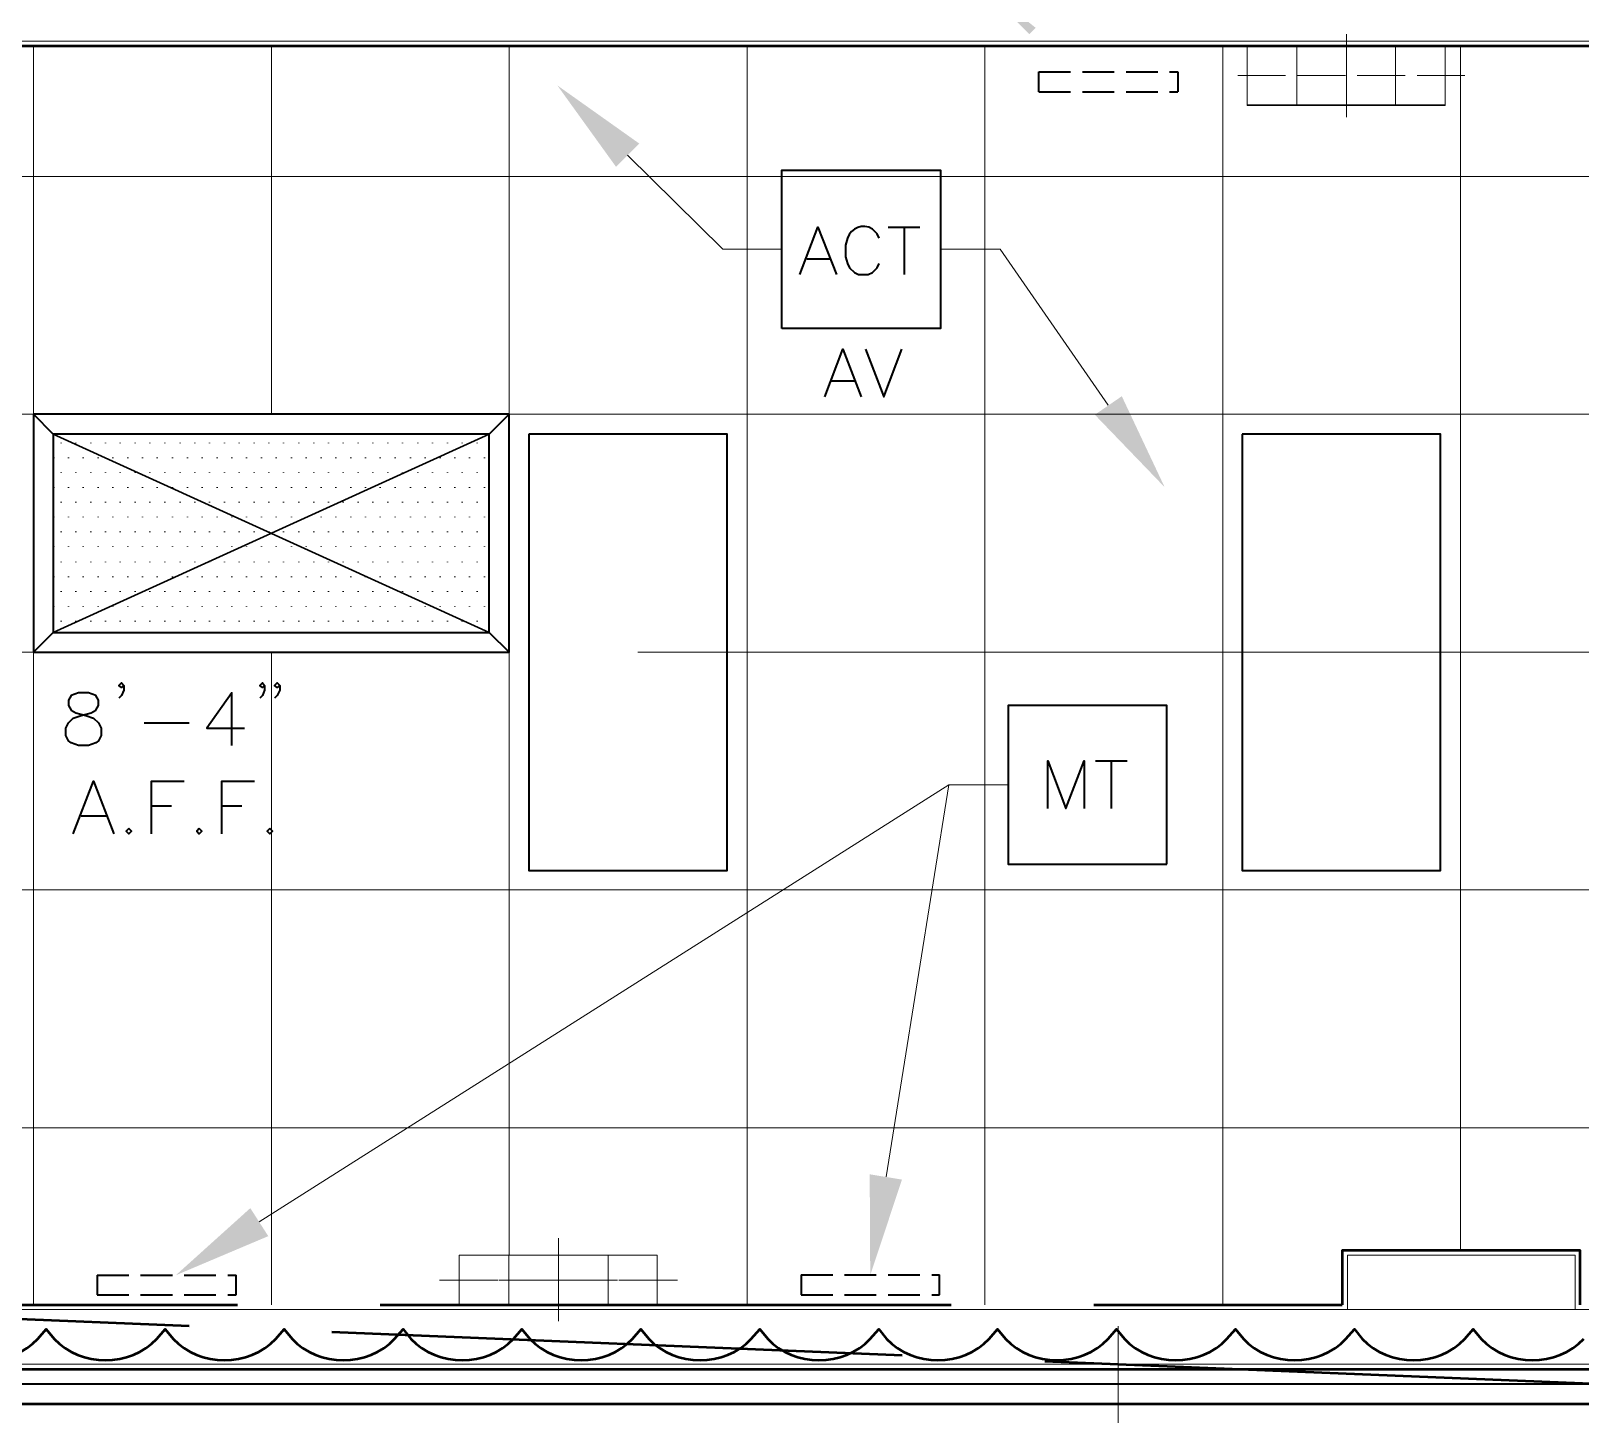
# Model space of a CAD drawing. Header units: inches. Extents: x 5 to 516, y -193 to 129.
# Drawn here: x 395.09 to 408.11, y 36.79 to 48.42 of the extents above; entities that cross this region are included whole.
import ezdxf

# ---------------------------------------------------------------- set-up
doc = ezdxf.new("R2010")
doc.units = ezdxf.units.IN
doc.header["$MEASUREMENT"] = 0
doc.linetypes.add('PDF_IMPORT', pattern=[1, 0.8, -0.2])
doc.layers.add('PDF9_Geometry', color=7, linetype='Continuous')
doc.layers.add('PDF9_Solid Fills', color=7, linetype='Continuous')

msp = doc.modelspace()

# ---------------------------------------------------------------- linework, layer by layer
at = {"layer": 'PDF9_Geometry', "lineweight": 9}
for points in [[(417.5606248, 48.6272247), (417.5606248, 46.2094471), (417.271736, 46.2094471), (417.271736, 48.3338914), (390.5206257, 48.3338914), (390.5206257, 48.6272247)], [(392.0628506, 37.6672242), (392.0628506, 37.2094465), (416.3961826, 37.2094465), (416.3961826, 37.6672242)]]:
    msp.add_lwpolyline(points, close=True, dxfattribs=at)
at = {"layer": 'PDF9_Geometry', "lineweight": 15}
for points in [[(406.1472864, 48.3916742), (406.1472864, 47.6938965)], [(395.1072931, 48.2938914), (395.1072931, 37.7072255)], [(397.107293, 48.2938914), (397.107293, 45.1961138)], [(399.1072929, 48.2938914), (399.1072929, 38.1250031)], [(401.1072928, 48.2938914), (401.1072928, 37.7072255)], [(403.1072927, 48.2938914), (403.1072927, 37.7072255)], [(405.1072926, 48.2938914), (405.1072926, 37.7072255)], [(405.3117377, 48.2938914), (405.3117377, 47.7916692)], [(405.7295166, 47.7961158), (405.7295166, 48.2938936)], [(406.5606254, 47.7961158), (406.5606254, 48.2938936)], [(407.1072924, 48.2938914), (407.1072924, 38.1650027)], [(400.102844, 47.3738972), (400.902844, 46.5827862), (401.4006218, 46.5827862)], [(347.3117409, 47.1961177), (417.2095145, 47.1961177)], [(404.1428467, 45.2716657), (403.2361801, 46.5827768), (402.7339579, 46.5827768)], [(331.2272963, 45.1961178), (422.6050672, 45.1961178)], [(395.1072931, 43.1961179), (399.1072929, 43.1961179)], [(397.107293, 43.1961179), (397.107293, 37.7072294)], [(397.0050704, 38.4050031), (402.8050703, 42.0805583), (403.3028476, 42.0805583)], [(402.2761838, 38.782779), (402.8050726, 42.0805566), (403.3028504, 42.0805566)], [(350.0584042, 41.196118), (424.1872882, 41.196118)], [(380.067291, 39.1961136), (424.1872882, 39.1961136)], [(404.2272922, 37.529447), (404.2272922, 31.053892)]]:
    msp.add_lwpolyline(points, dxfattribs=at)
at = {"layer": 'PDF9_Geometry', "lineweight": 50}
for points in [[(390.4806205, 48.2938914), (417.2272848, 48.2938914), (417.2272848, 46.1694471), (417.605063, 46.1694471)], [(408.1117321, 37.7072266), (408.1117321, 38.1650043), (406.1117322, 38.1650043), (406.1117322, 37.7072266)], [(395.1428472, 37.4227802), (395.2139582, 37.5027802), (395.2806251, 37.4227802)], [(396.1428472, 37.4227802), (396.2139582, 37.5027802), (396.280625, 37.4227802)], [(397.1428471, 37.4227802), (397.2139581, 37.5027802), (397.2806249, 37.4227802)], [(398.142847, 37.4227802), (398.2139587, 37.5027802), (398.2806249, 37.4227802)], [(399.142847, 37.4227802), (399.2139586, 37.5027802), (399.2806248, 37.4227802)], [(400.1428469, 37.4227802), (400.2139586, 37.5027802), (400.2806248, 37.4227802)], [(401.1428469, 37.4227802), (401.2139585, 37.5027802), (401.2806247, 37.4227802)], [(402.1428468, 37.4227802), (402.2139585, 37.5027802), (402.2806247, 37.4227802)], [(403.1428468, 37.4227802), (403.2139584, 37.5027802), (403.2806246, 37.4227802)], [(404.1428467, 37.4227802), (404.2139583, 37.5027802), (404.2806246, 37.4227802)], [(405.1428467, 37.4227802), (405.2139583, 37.5027802), (405.2806245, 37.4227802)], [(406.1428466, 37.4227802), (406.2139582, 37.5027802), (406.2806245, 37.4227802)], [(407.1428466, 37.4227802), (407.213957, 37.5027802), (407.2806232, 37.4227802)], [(416.3961826, 37.1650038), (392.0628506, 37.1650038)], [(392.0628506, 36.8761132), (416.3961826, 36.8761132)]]:
    msp.add_lwpolyline(points, dxfattribs=at)
at = {"layer": 'PDF9_Geometry', "lineweight": 15}
for points in [[(406.9784043, 47.7961158), (406.9784043, 48.2938936), (405.3117377, 48.2938936), (405.3117377, 47.7961158)], [(406.9784043, 48.2938892), (406.9784043, 47.791667), (405.3117377, 47.791667), (405.3117377, 48.2938892)], [(399.5206229, 37.5694486), (399.5206229, 38.2672264)], [(398.6850653, 37.7072277), (398.6850653, 38.1250054), (400.3517318, 38.1250054), (400.3517318, 37.7072277)], [(398.6850653, 37.7072277), (398.6850653, 38.1250054)], [(398.6850653, 38.1250043), (398.6850653, 37.7072266), (400.3517318, 37.7072266), (400.3517318, 38.1250043)], [(398.6850653, 38.1250043), (398.6850653, 37.7072266), (400.3517318, 37.7072266), (400.3517318, 38.1250043)], [(399.1028441, 38.1250043), (399.1028441, 37.7072266)], [(399.9384018, 38.1250043), (399.9384018, 37.7072266)]]:
    msp.add_lwpolyline(points, close=True, dxfattribs=at)
at = {"layer": 'PDF9_Geometry', "linetype": 'PDF_IMPORT', "lineweight": 35, "ltscale": 0.333333}
for points in [[(403.5606256, 48.076118), (404.7295087, 48.076118)], [(403.5606256, 47.9072269), (404.7295087, 47.9072269)], [(395.6406228, 37.9561144), (396.8095149, 37.9561144)], [(401.5606257, 37.9605586), (402.725069, 37.9605586)], [(395.6406228, 37.7916721), (396.8095149, 37.7916721)], [(401.5606257, 37.7916721), (402.725069, 37.7916721)]]:
    msp.add_lwpolyline(points, dxfattribs=at)
at = {"layer": 'PDF9_Geometry', "lineweight": 35}
for points in [[(403.5606256, 47.9072269), (403.5606256, 48.0761158)], [(404.7295166, 48.076118), (404.7295166, 47.9072291)], [(401.5517372, 46.3694485), (401.7028483, 46.7694485), (401.8584038, 46.3694485)], [(402.2939608, 46.7694503), (402.5606275, 46.7694503)], [(402.4272887, 46.7694503), (402.4272887, 46.3694503)], [(401.9517372, 46.6761162), (401.9339594, 46.6183385), (401.9339594, 46.5205607), (401.9517372, 46.4627829), (401.969515, 46.4272274), (402.0095149, 46.3872274), (402.0450705, 46.3694496), (402.1250705, 46.3694496), (402.1606261, 46.3872274), (402.200626, 46.4272274), (402.2184038, 46.4627829)], [(402.2184038, 46.6761162), (402.200626, 46.7116718), (402.1606261, 46.7516718)], [(401.6095171, 46.5027854), (401.8006282, 46.5027854)], [(401.7606221, 45.342783), (401.9117332, 45.742783), (402.0672887, 45.342783)], [(402.1028439, 45.7427848), (402.2583995, 45.3427848), (402.4095106, 45.7427848)], [(401.818402, 45.4761109), (402.0095131, 45.4761109)], [(395.2717354, 45.0272267), (395.1072909, 45.1961156)], [(398.9384018, 45.0272267), (399.1072907, 45.1961156)], [(395.2717354, 43.3605601), (395.1072909, 43.1961157)], [(398.9384018, 43.3605601), (399.1072907, 43.1961157)], [(395.8672938, 42.9161157), (395.8450716, 42.8983379), (395.8228493, 42.9161157), (395.8450716, 42.9383379), (395.8672938, 42.9161157), (395.8672938, 42.8761157), (395.8450716, 42.8316713), (395.8228493, 42.8094491)], [(397.0495131, 42.9161157), (397.0317353, 42.8983379), (397.0095131, 42.9161157), (397.0317353, 42.9383379), (397.0495131, 42.9161157), (397.0495131, 42.8761157), (397.0317353, 42.8316713), (397.0095131, 42.8094491)], [(397.1784012, 42.9161157), (397.156179, 42.8983379), (397.1339568, 42.9161157), (397.156179, 42.9383379), (397.1784012, 42.9161157), (397.1784012, 42.8761157), (397.156179, 42.8316713), (397.1339568, 42.8094491)], [(396.7739597, 42.4094516), (396.7739597, 42.853896), (396.5650708, 42.5561183), (396.8806263, 42.5561183)], [(396.0361758, 42.6005595), (396.4139536, 42.6005595)], [(403.6361826, 41.8805617), (403.6361826, 42.2805616), (403.7872937, 41.8805617), (403.9428493, 42.2805616), (403.9428493, 41.8805617)], [(404.0361754, 42.2805635), (404.302842, 42.2805635)], [(404.1695123, 42.2805635), (404.1695123, 41.8805635)], [(395.4406264, 41.667228), (395.6095153, 42.1116724), (395.7828486, 41.667228)], [(396.0984045, 41.667228), (396.0984045, 42.1116724), (396.3739601, 42.1116724)], [(396.6895142, 41.667228), (396.6895142, 42.1116724), (396.9650697, 42.1116724)], [(395.5072949, 41.818342), (395.7161838, 41.818342)], [(396.0984045, 41.9027785), (396.2672934, 41.9027785)], [(396.6895142, 41.9027785), (396.858403, 41.9027785)], [(395.6406228, 37.9561144), (395.6406228, 37.7916699)], [(396.8095138, 37.7916721), (396.8095138, 37.9561165)], [(401.5606257, 37.9605586), (401.5606257, 37.7916698)], [(402.7250679, 37.7916721), (402.7250679, 37.960561)], [(416.3961826, 37.0405599), (392.0628506, 37.0405599)]]:
    msp.add_lwpolyline(points, dxfattribs=at)
at = {"layer": 'PDF9_Geometry', "linetype": 'PDF_IMPORT', "lineweight": 15, "ltscale": 0.502222}
msp.add_lwpolyline([(407.1428466, 48.0450036), (405.1472933, 48.0450036)], dxfattribs=at)
at = {"layer": 'PDF9_Geometry', "lineweight": 35}
for points in [[(401.4006232, 45.9161156), (401.4006232, 47.2494488), (402.7339565, 47.2494488), (402.7339565, 45.9161156)], [(395.1072931, 45.1961178), (395.1072931, 43.1961179), (399.1072929, 43.1961179), (399.1072929, 45.1961178)], [(395.2717354, 45.0272267), (395.2717354, 43.3605601), (398.9384018, 43.3605601), (398.9384018, 45.0272267)], [(399.2717352, 45.0272267), (399.2717352, 41.3605603), (400.9384017, 41.3605603), (400.9384017, 45.0272267)], [(405.2717348, 45.0272267), (405.2717348, 41.3605603), (406.9384014, 41.3605603), (406.9384014, 45.0272267)], [(395.4850691, 42.853896), (395.4228468, 42.8316738), (395.4006246, 42.7916738), (395.4006246, 42.7472294), (395.4228468, 42.7072294), (395.4628468, 42.6850072), (395.5472913, 42.6627849), (395.6095135, 42.6405627), (395.6539579, 42.6005627), (395.6761802, 42.5561183), (395.6761802, 42.4938961), (395.6539579, 42.4494516), (395.6317357, 42.4316738), (395.5695135, 42.4094516), (395.4850691, 42.4094516), (395.4228468, 42.4316738), (395.4006246, 42.4494516), (395.3784024, 42.4938961), (395.3784024, 42.5561183), (395.4006246, 42.6005627), (395.4406246, 42.6405627), (395.5072913, 42.6627849), (395.5917357, 42.6850072), (395.6317357, 42.7072294), (395.6539579, 42.7472294), (395.6539579, 42.7916738), (395.6317357, 42.8316738), (395.5695135, 42.853896)], [(404.6361826, 41.4138914), (404.6361826, 42.7472247), (403.3028493, 42.7472247), (403.3028493, 41.4138914)], [(395.9072876, 41.7116706), (395.8850654, 41.6894484), (395.9072876, 41.6672262), (395.9295099, 41.6894484)], [(396.4984063, 41.7116706), (396.4806285, 41.6894484), (396.4984063, 41.6672262), (396.5206285, 41.6894484)], [(397.0939557, 41.7116706), (397.0717335, 41.6894484), (397.0939557, 41.6672262), (397.1161779, 41.6894484)]]:
    msp.add_lwpolyline(points, close=True, dxfattribs=at)
at = {"layer": 'PDF9_Geometry', "color": 253, "lineweight": 30, "true_color": 0xb3b3b3}
for points in [[(395.2717354, 45.0272267), (398.9384018, 43.3605601)], [(398.9384018, 45.0272267), (395.2717354, 43.3605601)], [(395.3384038, 44.9516697), (395.3384038, 44.9561142)], [(395.4628432, 44.9516697), (395.4628432, 44.9561142)], [(395.5872916, 44.9516697), (395.5872916, 44.9561142)], [(395.71174, 44.9516697), (395.71174, 44.9561142)], [(395.8361794, 44.9516697), (395.8361794, 44.9561142)], [(395.9606278, 44.9516697), (395.9606278, 44.9561142)], [(396.0850672, 44.9516697), (396.0850672, 44.9561142)], [(396.2095156, 44.9516697), (396.2095156, 44.9561142)], [(396.3384038, 44.9516697), (396.3384038, 44.9561142)], [(396.4628432, 44.9516697), (396.4628432, 44.9561142)], [(396.5872916, 44.9516697), (396.5872916, 44.9561142)], [(396.71174, 44.9516697), (396.71174, 44.9561142)], [(396.8361794, 44.9516697), (396.8361794, 44.9561142)], [(396.9606278, 44.9516697), (396.9606278, 44.9561142)], [(397.0850672, 44.9516697), (397.0850672, 44.9561142)], [(397.2095156, 44.9516697), (397.2095156, 44.9561142)], [(397.3384037, 44.9516697), (397.3384037, 44.9561142)], [(397.4628431, 44.9516697), (397.4628431, 44.9561142)], [(397.5872915, 44.9516697), (397.5872915, 44.9561142)], [(397.7117399, 44.9516697), (397.7117399, 44.9561142)], [(397.8361793, 44.9516697), (397.8361793, 44.9561142)], [(397.9606277, 44.9516697), (397.9606277, 44.9561142)], [(398.0850671, 44.9516697), (398.0850671, 44.9561142)], [(398.2095155, 44.9516697), (398.2095155, 44.9561142)], [(398.3384037, 44.9516697), (398.3384037, 44.9561142)], [(398.4628431, 44.9516697), (398.4628431, 44.9561142)], [(398.5872915, 44.9516697), (398.5872915, 44.9561142)], [(398.7117399, 44.9516697), (398.7117399, 44.9561142)], [(398.8361793, 44.9516697), (398.8361793, 44.9561142)], [(395.2761842, 44.8272213), (395.2761842, 44.8316657)], [(395.4006235, 44.8272213), (395.4006235, 44.8316657)], [(395.5250719, 44.8272213), (395.5250719, 44.8316657)], [(395.6495113, 44.8272213), (395.6495113, 44.8316657)], [(395.7739597, 44.8272213), (395.7739597, 44.8316657)], [(395.8984082, 44.8272213), (395.8984082, 44.8316657)], [(396.0228475, 44.8272213), (396.0228475, 44.8316657)], [(396.1472869, 44.8272213), (396.1472869, 44.8316657)], [(396.2761841, 44.8272213), (396.2761841, 44.8316657)], [(396.4006235, 44.8272213), (396.4006235, 44.8316657)], [(396.5250719, 44.8272213), (396.5250719, 44.8316657)], [(396.6495113, 44.8272213), (396.6495113, 44.8316657)], [(396.7739597, 44.8272213), (396.7739597, 44.8316657)], [(396.8984081, 44.8272213), (396.8984081, 44.8316657)], [(397.0228475, 44.8272213), (397.0228475, 44.8316657)], [(397.1472868, 44.8272213), (397.1472868, 44.8316657)], [(397.276184, 44.8272213), (397.276184, 44.8316657)], [(397.4006234, 44.8272213), (397.4006234, 44.8316657)], [(397.5250718, 44.8272213), (397.5250718, 44.8316657)], [(397.6495112, 44.8272213), (397.6495112, 44.8316657)], [(397.7739596, 44.8272213), (397.7739596, 44.8316657)], [(397.898408, 44.8272213), (397.898408, 44.8316657)], [(398.0228474, 44.8272213), (398.0228474, 44.8316657)], [(398.1472868, 44.8272213), (398.1472868, 44.8316657)], [(398.276184, 44.8272213), (398.276184, 44.8316657)], [(398.4006234, 44.8272213), (398.4006234, 44.8316657)], [(398.5250718, 44.8272213), (398.5250718, 44.8316657)], [(398.6495112, 44.8272213), (398.6495112, 44.8316657)], [(398.7739596, 44.8272213), (398.7739596, 44.8316657)], [(398.898408, 44.8272213), (398.898408, 44.8316657)], [(395.3384038, 44.7027819), (395.3384038, 44.7072264)], [(395.4628432, 44.7027819), (395.4628432, 44.7072264)], [(395.5872916, 44.7027819), (395.5872916, 44.7072264)], [(395.71174, 44.7027819), (395.71174, 44.7072264)], [(395.8361794, 44.7027819), (395.8361794, 44.7072264)], [(395.9606278, 44.7027819), (395.9606278, 44.7072264)], [(396.0850672, 44.7027819), (396.0850672, 44.7072264)], [(396.2095156, 44.7027819), (396.2095156, 44.7072264)], [(396.3384038, 44.7027819), (396.3384038, 44.7072264)], [(396.4628432, 44.7027819), (396.4628432, 44.7072264)], [(396.5872916, 44.7027819), (396.5872916, 44.7072264)], [(396.71174, 44.7027819), (396.71174, 44.7072264)], [(396.8361794, 44.7027819), (396.8361794, 44.7072264)], [(396.9606278, 44.7027819), (396.9606278, 44.7072264)], [(397.0850672, 44.7027819), (397.0850672, 44.7072264)], [(397.2095156, 44.7027819), (397.2095156, 44.7072264)], [(397.3384037, 44.7027819), (397.3384037, 44.7072264)], [(397.4628431, 44.7027819), (397.4628431, 44.7072264)], [(397.5872915, 44.7027819), (397.5872915, 44.7072264)], [(397.7117399, 44.7027819), (397.7117399, 44.7072264)], [(397.8361793, 44.7027819), (397.8361793, 44.7072264)], [(397.9606277, 44.7027819), (397.9606277, 44.7072264)], [(398.0850671, 44.7027819), (398.0850671, 44.7072264)], [(398.2095155, 44.7027819), (398.2095155, 44.7072264)], [(398.3384037, 44.7027819), (398.3384037, 44.7072264)], [(398.4628431, 44.7027819), (398.4628431, 44.7072264)], [(398.5872915, 44.7027819), (398.5872915, 44.7072264)], [(398.7117399, 44.7027819), (398.7117399, 44.7072264)], [(398.8361793, 44.7027819), (398.8361793, 44.7072264)], [(395.2761842, 44.5783335), (395.2761842, 44.582778)], [(395.4006235, 44.5783335), (395.4006235, 44.582778)], [(395.5250719, 44.5783335), (395.5250719, 44.582778)], [(395.6495113, 44.5783335), (395.6495113, 44.582778)], [(395.7739597, 44.5783335), (395.7739597, 44.582778)], [(395.8984082, 44.5783335), (395.8984082, 44.582778)], [(396.0228475, 44.5783335), (396.0228475, 44.582778)], [(396.1472869, 44.5783335), (396.1472869, 44.582778)], [(396.2761841, 44.5783335), (396.2761841, 44.582778)], [(396.4006235, 44.5783335), (396.4006235, 44.582778)], [(396.5250719, 44.5783335), (396.5250719, 44.582778)], [(396.6495113, 44.5783335), (396.6495113, 44.582778)], [(396.7739597, 44.5783335), (396.7739597, 44.582778)], [(396.8984081, 44.5783335), (396.8984081, 44.582778)], [(397.0228475, 44.5783335), (397.0228475, 44.582778)], [(397.1472868, 44.5783335), (397.1472868, 44.582778)], [(397.276184, 44.5783335), (397.276184, 44.582778)], [(397.4006234, 44.5783335), (397.4006234, 44.582778)], [(397.5250718, 44.5783335), (397.5250718, 44.582778)], [(397.6495112, 44.5783335), (397.6495112, 44.582778)], [(397.7739596, 44.5783335), (397.7739596, 44.582778)], [(397.898408, 44.5783335), (397.898408, 44.582778)], [(398.0228474, 44.5783335), (398.0228474, 44.582778)], [(398.1472868, 44.5783335), (398.1472868, 44.582778)], [(398.276184, 44.5783335), (398.276184, 44.582778)], [(398.4006234, 44.5783335), (398.4006234, 44.582778)], [(398.5250718, 44.5783335), (398.5250718, 44.582778)], [(398.6495112, 44.5783335), (398.6495112, 44.582778)], [(398.7739596, 44.5783335), (398.7739596, 44.582778)], [(398.898408, 44.5783335), (398.898408, 44.582778)], [(395.3384038, 44.4538941), (395.3384038, 44.4583386)], [(395.4628432, 44.4538941), (395.4628432, 44.4583386)], [(395.5872916, 44.4538941), (395.5872916, 44.4583386)], [(395.71174, 44.4538941), (395.71174, 44.4583386)], [(395.8361794, 44.4538941), (395.8361794, 44.4583386)], [(395.9606278, 44.4538941), (395.9606278, 44.4583386)], [(396.0850672, 44.4538941), (396.0850672, 44.4583386)], [(396.2095156, 44.4538941), (396.2095156, 44.4583386)], [(396.3384038, 44.4538941), (396.3384038, 44.4583386)], [(396.4628432, 44.4538941), (396.4628432, 44.4583386)], [(396.5872916, 44.4538941), (396.5872916, 44.4583386)], [(396.71174, 44.4538941), (396.71174, 44.4583386)], [(396.8361794, 44.4538941), (396.8361794, 44.4583386)], [(396.9606278, 44.4538941), (396.9606278, 44.4583386)], [(397.0850672, 44.4538941), (397.0850672, 44.4583386)], [(397.2095156, 44.4538941), (397.2095156, 44.4583386)], [(397.3384037, 44.4538941), (397.3384037, 44.4583386)], [(397.4628431, 44.4538941), (397.4628431, 44.4583386)], [(397.5872915, 44.4538941), (397.5872915, 44.4583386)], [(397.7117399, 44.4538941), (397.7117399, 44.4583386)], [(397.8361793, 44.4538941), (397.8361793, 44.4583386)], [(397.9606277, 44.4538941), (397.9606277, 44.4583386)], [(398.0850671, 44.4538941), (398.0850671, 44.4583386)], [(398.2095155, 44.4538941), (398.2095155, 44.4583386)], [(398.3384037, 44.4538941), (398.3384037, 44.4583386)], [(398.4628431, 44.4538941), (398.4628431, 44.4583386)], [(398.5872915, 44.4538941), (398.5872915, 44.4583386)], [(398.7117399, 44.4538941), (398.7117399, 44.4583386)], [(398.8361793, 44.4538941), (398.8361793, 44.4583386)], [(395.2761842, 44.3294457), (395.2761842, 44.3338902)], [(395.4006235, 44.3294457), (395.4006235, 44.3338902)], [(395.5250719, 44.3294457), (395.5250719, 44.3338902)], [(395.6495113, 44.3294457), (395.6495113, 44.3338902)], [(395.7739597, 44.3294457), (395.7739597, 44.3338902)], [(395.8984082, 44.3294457), (395.8984082, 44.3338902)], [(396.0228475, 44.3294457), (396.0228475, 44.3338902)], [(396.1472869, 44.3294457), (396.1472869, 44.3338902)], [(396.2761841, 44.3294457), (396.2761841, 44.3338902)], [(396.4006235, 44.3294457), (396.4006235, 44.3338902)], [(396.5250719, 44.3294457), (396.5250719, 44.3338902)], [(396.6495113, 44.3294457), (396.6495113, 44.3338902)], [(396.7739597, 44.3294457), (396.7739597, 44.3338902)], [(396.8984081, 44.3294457), (396.8984081, 44.3338902)], [(397.0228475, 44.3294457), (397.0228475, 44.3338902)], [(397.1472868, 44.3294457), (397.1472868, 44.3338902)], [(397.276184, 44.3294457), (397.276184, 44.3338902)], [(397.4006234, 44.3294457), (397.4006234, 44.3338902)], [(397.5250718, 44.3294457), (397.5250718, 44.3338902)], [(397.6495112, 44.3294457), (397.6495112, 44.3338902)], [(397.7739596, 44.3294457), (397.7739596, 44.3338902)], [(397.898408, 44.3294457), (397.898408, 44.3338902)], [(398.0228474, 44.3294457), (398.0228474, 44.3338902)], [(398.1472868, 44.3294457), (398.1472868, 44.3338902)], [(398.276184, 44.3294457), (398.276184, 44.3338902)], [(398.4006234, 44.3294457), (398.4006234, 44.3338902)], [(398.5250718, 44.3294457), (398.5250718, 44.3338902)], [(398.6495112, 44.3294457), (398.6495112, 44.3338902)], [(398.7739596, 44.3294457), (398.7739596, 44.3338902)], [(398.898408, 44.3294457), (398.898408, 44.3338902)], [(395.3384038, 44.2050063), (395.3384038, 44.2094508)], [(395.4628432, 44.2050063), (395.4628432, 44.2094508)], [(395.5872916, 44.2050063), (395.5872916, 44.2094508)], [(395.71174, 44.2050063), (395.71174, 44.2094508)], [(395.8361794, 44.2050063), (395.8361794, 44.2094508)], [(395.9606278, 44.2050063), (395.9606278, 44.2094508)], [(396.0850672, 44.2050063), (396.0850672, 44.2094508)], [(396.2095156, 44.2050063), (396.2095156, 44.2094508)], [(396.3384038, 44.2050063), (396.3384038, 44.2094508)], [(396.4628432, 44.2050063), (396.4628432, 44.2094508)], [(396.5872916, 44.2050063), (396.5872916, 44.2094508)], [(396.71174, 44.2050063), (396.71174, 44.2094508)], [(396.8361794, 44.2050063), (396.8361794, 44.2094508)], [(396.9606278, 44.2050063), (396.9606278, 44.2094508)], [(397.0850672, 44.2050063), (397.0850672, 44.2094508)], [(397.2095156, 44.2050063), (397.2095156, 44.2094508)], [(397.3384037, 44.2050063), (397.3384037, 44.2094508)], [(397.4628431, 44.2050063), (397.4628431, 44.2094508)], [(397.5872915, 44.2050063), (397.5872915, 44.2094508)], [(397.7117399, 44.2050063), (397.7117399, 44.2094508)], [(397.8361793, 44.2050063), (397.8361793, 44.2094508)], [(397.9606277, 44.2050063), (397.9606277, 44.2094508)], [(398.0850671, 44.2050063), (398.0850671, 44.2094508)], [(398.2095155, 44.2050063), (398.2095155, 44.2094508)], [(398.3384037, 44.2050063), (398.3384037, 44.2094508)], [(398.4628431, 44.2050063), (398.4628431, 44.2094508)], [(398.5872915, 44.2050063), (398.5872915, 44.2094508)], [(398.7117399, 44.2050063), (398.7117399, 44.2094508)], [(398.8361793, 44.2050063), (398.8361793, 44.2094508)], [(395.2761842, 44.0805579), (395.2761842, 44.0850024)], [(395.4006235, 44.0805579), (395.4006235, 44.0850024)], [(395.5250719, 44.0805579), (395.5250719, 44.0850024)], [(395.6495113, 44.0805579), (395.6495113, 44.0850024)], [(395.7739597, 44.0805579), (395.7739597, 44.0850024)], [(395.8984082, 44.0805579), (395.8984082, 44.0850024)], [(396.0228475, 44.0805579), (396.0228475, 44.0850024)], [(396.1472869, 44.0805579), (396.1472869, 44.0850024)], [(396.2761841, 44.0805579), (396.2761841, 44.0850024)], [(396.4006235, 44.0805579), (396.4006235, 44.0850024)], [(396.5250719, 44.0805579), (396.5250719, 44.0850024)], [(396.6495113, 44.0805579), (396.6495113, 44.0850024)], [(396.7739597, 44.0805579), (396.7739597, 44.0850024)], [(396.8984081, 44.0805579), (396.8984081, 44.0850024)], [(397.0228475, 44.0805579), (397.0228475, 44.0850024)], [(397.1472868, 44.0805579), (397.1472868, 44.0850024)], [(397.276184, 44.0805579), (397.276184, 44.0850024)], [(397.4006234, 44.0805579), (397.4006234, 44.0850024)], [(397.5250718, 44.0805579), (397.5250718, 44.0850024)], [(397.6495112, 44.0805579), (397.6495112, 44.0850024)], [(397.7739596, 44.0805579), (397.7739596, 44.0850024)], [(397.898408, 44.0805579), (397.898408, 44.0850024)], [(398.0228474, 44.0805579), (398.0228474, 44.0850024)], [(398.1472868, 44.0805579), (398.1472868, 44.0850024)], [(398.276184, 44.0805579), (398.276184, 44.0850024)], [(398.4006234, 44.0805579), (398.4006234, 44.0850024)], [(398.5250718, 44.0805579), (398.5250718, 44.0850024)], [(398.6495112, 44.0805579), (398.6495112, 44.0850024)], [(398.7739596, 44.0805579), (398.7739596, 44.0850024)], [(398.898408, 44.0805579), (398.898408, 44.0850024)], [(395.3384038, 43.9516698), (395.3384038, 43.9561142)], [(395.4628432, 43.9516698), (395.4628432, 43.9561142)], [(395.5872916, 43.9516698), (395.5872916, 43.9561142)], [(395.71174, 43.9516698), (395.71174, 43.9561142)], [(395.8361794, 43.9516698), (395.8361794, 43.9561142)], [(395.9606278, 43.9516698), (395.9606278, 43.9561142)], [(396.0850672, 43.9516698), (396.0850672, 43.9561142)], [(396.2095156, 43.9516698), (396.2095156, 43.9561142)], [(396.3384038, 43.9516698), (396.3384038, 43.9561142)], [(396.4628432, 43.9516698), (396.4628432, 43.9561142)], [(396.5872916, 43.9516698), (396.5872916, 43.9561142)], [(396.71174, 43.9516698), (396.71174, 43.9561142)], [(396.8361794, 43.9516698), (396.8361794, 43.9561142)], [(396.9606278, 43.9516698), (396.9606278, 43.9561142)], [(397.0850672, 43.9516698), (397.0850672, 43.9561142)], [(397.2095156, 43.9516698), (397.2095156, 43.9561142)], [(397.3384037, 43.9516698), (397.3384037, 43.9561142)], [(397.4628431, 43.9516698), (397.4628431, 43.9561142)], [(397.5872915, 43.9516698), (397.5872915, 43.9561142)], [(397.7117399, 43.9516698), (397.7117399, 43.9561142)], [(397.8361793, 43.9516698), (397.8361793, 43.9561142)], [(397.9606277, 43.9516698), (397.9606277, 43.9561142)], [(398.0850671, 43.9516698), (398.0850671, 43.9561142)], [(398.2095155, 43.9516698), (398.2095155, 43.9561142)], [(398.3384037, 43.9516698), (398.3384037, 43.9561142)], [(398.4628431, 43.9516698), (398.4628431, 43.9561142)], [(398.5872915, 43.9516698), (398.5872915, 43.9561142)], [(398.7117399, 43.9516698), (398.7117399, 43.9561142)], [(398.8361793, 43.9516698), (398.8361793, 43.9561142)], [(395.2761842, 43.8272214), (395.2761842, 43.8316658)], [(395.4006235, 43.8272214), (395.4006235, 43.8316658)], [(395.5250719, 43.8272214), (395.5250719, 43.8316658)], [(395.6495113, 43.8272214), (395.6495113, 43.8316658)], [(395.7739597, 43.8272214), (395.7739597, 43.8316658)], [(395.8984082, 43.8272214), (395.8984082, 43.8316658)], [(396.0228475, 43.8272214), (396.0228475, 43.8316658)], [(396.1472869, 43.8272214), (396.1472869, 43.8316658)], [(396.2761841, 43.8272214), (396.2761841, 43.8316658)], [(396.4006235, 43.8272214), (396.4006235, 43.8316658)], [(396.5250719, 43.8272214), (396.5250719, 43.8316658)], [(396.6495113, 43.8272214), (396.6495113, 43.8316658)], [(396.7739597, 43.8272214), (396.7739597, 43.8316658)], [(396.8984081, 43.8272214), (396.8984081, 43.8316658)], [(397.0228475, 43.8272214), (397.0228475, 43.8316658)], [(397.1472868, 43.8272214), (397.1472868, 43.8316658)], [(397.276184, 43.8272214), (397.276184, 43.8316658)], [(397.4006234, 43.8272214), (397.4006234, 43.8316658)], [(397.5250718, 43.8272214), (397.5250718, 43.8316658)], [(397.6495112, 43.8272214), (397.6495112, 43.8316658)], [(397.7739596, 43.8272214), (397.7739596, 43.8316658)], [(397.898408, 43.8272214), (397.898408, 43.8316658)], [(398.0228474, 43.8272214), (398.0228474, 43.8316658)], [(398.1472868, 43.8272214), (398.1472868, 43.8316658)], [(398.276184, 43.8272214), (398.276184, 43.8316658)], [(398.4006234, 43.8272214), (398.4006234, 43.8316658)], [(398.5250718, 43.8272214), (398.5250718, 43.8316658)], [(398.6495112, 43.8272214), (398.6495112, 43.8316658)], [(398.7739596, 43.8272214), (398.7739596, 43.8316658)], [(398.898408, 43.8272214), (398.898408, 43.8316658)], [(395.3384038, 43.702782), (395.3384038, 43.7072264)], [(395.4628432, 43.702782), (395.4628432, 43.7072264)], [(395.5872916, 43.702782), (395.5872916, 43.7072264)], [(395.71174, 43.702782), (395.71174, 43.7072264)], [(395.8361794, 43.702782), (395.8361794, 43.7072264)], [(395.9606278, 43.702782), (395.9606278, 43.7072264)], [(396.0850672, 43.702782), (396.0850672, 43.7072264)], [(396.2095156, 43.702782), (396.2095156, 43.7072264)], [(396.3384038, 43.702782), (396.3384038, 43.7072264)], [(396.4628432, 43.702782), (396.4628432, 43.7072264)], [(396.5872916, 43.702782), (396.5872916, 43.7072264)], [(396.71174, 43.702782), (396.71174, 43.7072264)], [(396.8361794, 43.702782), (396.8361794, 43.7072264)], [(396.9606278, 43.702782), (396.9606278, 43.7072264)], [(397.0850672, 43.702782), (397.0850672, 43.7072264)], [(397.2095156, 43.702782), (397.2095156, 43.7072264)], [(397.3384037, 43.702782), (397.3384037, 43.7072264)], [(397.4628431, 43.702782), (397.4628431, 43.7072264)], [(397.5872915, 43.702782), (397.5872915, 43.7072264)], [(397.7117399, 43.702782), (397.7117399, 43.7072264)], [(397.8361793, 43.702782), (397.8361793, 43.7072264)], [(397.9606277, 43.702782), (397.9606277, 43.7072264)], [(398.0850671, 43.702782), (398.0850671, 43.7072264)], [(398.2095155, 43.702782), (398.2095155, 43.7072264)], [(398.3384037, 43.702782), (398.3384037, 43.7072264)], [(398.4628431, 43.702782), (398.4628431, 43.7072264)], [(398.5872915, 43.702782), (398.5872915, 43.7072264)], [(398.7117399, 43.702782), (398.7117399, 43.7072264)], [(398.8361793, 43.702782), (398.8361793, 43.7072264)], [(395.2761842, 43.5783336), (395.2761842, 43.582778)], [(395.4006235, 43.5783336), (395.4006235, 43.582778)], [(395.5250719, 43.5783336), (395.5250719, 43.582778)], [(395.6495113, 43.5783336), (395.6495113, 43.582778)], [(395.7739597, 43.5783336), (395.7739597, 43.582778)], [(395.8984082, 43.5783336), (395.8984082, 43.582778)], [(396.0228475, 43.5783336), (396.0228475, 43.582778)], [(396.1472869, 43.5783336), (396.1472869, 43.582778)], [(396.2761841, 43.5783336), (396.2761841, 43.582778)], [(396.4006235, 43.5783336), (396.4006235, 43.582778)], [(396.5250719, 43.5783336), (396.5250719, 43.582778)], [(396.6495113, 43.5783336), (396.6495113, 43.582778)], [(396.7739597, 43.5783336), (396.7739597, 43.582778)], [(396.8984081, 43.5783336), (396.8984081, 43.582778)], [(397.0228475, 43.5783336), (397.0228475, 43.582778)], [(397.1472868, 43.5783336), (397.1472868, 43.582778)], [(397.276184, 43.5783336), (397.276184, 43.582778)], [(397.4006234, 43.5783336), (397.4006234, 43.582778)], [(397.5250718, 43.5783336), (397.5250718, 43.582778)], [(397.6495112, 43.5783336), (397.6495112, 43.582778)], [(397.7739596, 43.5783336), (397.7739596, 43.582778)], [(397.898408, 43.5783336), (397.898408, 43.582778)], [(398.0228474, 43.5783336), (398.0228474, 43.582778)], [(398.1472868, 43.5783336), (398.1472868, 43.582778)], [(398.276184, 43.5783336), (398.276184, 43.582778)], [(398.4006234, 43.5783336), (398.4006234, 43.582778)], [(398.5250718, 43.5783336), (398.5250718, 43.582778)], [(398.6495112, 43.5783336), (398.6495112, 43.582778)], [(398.7739596, 43.5783336), (398.7739596, 43.582778)], [(398.898408, 43.5783336), (398.898408, 43.582778)], [(395.3384038, 43.4538942), (395.3384038, 43.4583386)], [(395.4628432, 43.4538942), (395.4628432, 43.4583386)], [(395.5872916, 43.4538942), (395.5872916, 43.4583386)], [(395.71174, 43.4538942), (395.71174, 43.4583386)], [(395.8361794, 43.4538942), (395.8361794, 43.4583386)], [(395.9606278, 43.4538942), (395.9606278, 43.4583386)], [(396.0850672, 43.4538942), (396.0850672, 43.4583386)], [(396.2095156, 43.4538942), (396.2095156, 43.4583386)], [(396.3384038, 43.4538942), (396.3384038, 43.4583386)], [(396.4628432, 43.4538942), (396.4628432, 43.4583386)], [(396.5872916, 43.4538942), (396.5872916, 43.4583386)], [(396.71174, 43.4538942), (396.71174, 43.4583386)], [(396.8361794, 43.4538942), (396.8361794, 43.4583386)], [(396.9606278, 43.4538942), (396.9606278, 43.4583386)], [(397.0850672, 43.4538942), (397.0850672, 43.4583386)], [(397.2095156, 43.4538942), (397.2095156, 43.4583386)], [(397.3384037, 43.4538942), (397.3384037, 43.4583386)], [(397.4628431, 43.4538942), (397.4628431, 43.4583386)], [(397.5872915, 43.4538942), (397.5872915, 43.4583386)], [(397.7117399, 43.4538942), (397.7117399, 43.4583386)], [(397.8361793, 43.4538942), (397.8361793, 43.4583386)], [(397.9606277, 43.4538942), (397.9606277, 43.4583386)], [(398.0850671, 43.4538942), (398.0850671, 43.4583386)], [(398.2095155, 43.4538942), (398.2095155, 43.4583386)], [(398.3384037, 43.4538942), (398.3384037, 43.4583386)], [(398.4628431, 43.4538942), (398.4628431, 43.4583386)], [(398.5872915, 43.4538942), (398.5872915, 43.4583386)], [(398.7117399, 43.4538942), (398.7117399, 43.4583386)], [(398.8361793, 43.4538942), (398.8361793, 43.4583386)]]:
    msp.add_lwpolyline(points, dxfattribs=at)
at = {"layer": 'PDF9_Geometry', "linetype": 'PDF_IMPORT', "lineweight": 15, "ltscale": 17.079999}
msp.add_lwpolyline([(383.1072938, 43.1961179), (424.1872917, 43.1961179)], dxfattribs=at)
at = {"layer": 'PDF9_Geometry', "linetype": 'PDF_IMPORT', "lineweight": 50, "ltscale": 6}
msp.add_lwpolyline([(437.396177, 38.8761131), (437.396177, 36.5427798), (420.3961779, 36.5427798), (392.0228477, 37.7072268), (406.1117356, 37.7072268)], dxfattribs=at)
at = {"layer": 'PDF9_Geometry', "lineweight": 9}
msp.add_lwpolyline([(406.1561839, 37.6672282), (406.1561839, 38.125006), (408.0717394, 38.125006), (408.0717394, 37.6672282)], dxfattribs=at)
at = {"layer": 'PDF9_Geometry', "linetype": 'PDF_IMPORT', "lineweight": 15, "ltscale": 0.502222}
msp.add_lwpolyline([(398.5206208, 37.916116), (400.5206229, 37.916116)], close=True, dxfattribs=at)
at = {"layer": 'PDF9_Geometry', "lineweight": 35}
msp.add_open_spline([(402.1606261, 46.7516718), (402.0808483, 46.806931), (401.981515, 46.7613755), (401.9517372, 46.6761162)], degree=3, dxfattribs=at)
at = {"layer": 'PDF9_Geometry', "lineweight": 50}
for points in [[(394.2806251, 37.4227802), (394.5015141, 37.182632), (394.9219582, 37.182632), (395.1428472, 37.4227802)], [(395.2806251, 37.4227802), (395.5015141, 37.182632), (395.9219581, 37.182632), (396.1428472, 37.4227802)], [(396.280625, 37.4227802), (396.501514, 37.182632), (396.9219581, 37.182632), (397.1428471, 37.4227802)], [(397.2806249, 37.4227802), (397.501514, 37.182632), (397.9219585, 37.182632), (398.142847, 37.4227802)], [(398.2806249, 37.4227802), (398.5015133, 37.182632), (398.9219585, 37.182632), (399.142847, 37.4227802)], [(399.2806248, 37.4227802), (399.5015133, 37.182632), (399.9219584, 37.182632), (400.1428469, 37.4227802)], [(400.2806248, 37.4227802), (400.5015132, 37.182632), (400.9219584, 37.182632), (401.1428469, 37.4227802)], [(401.2806247, 37.4227802), (401.5015132, 37.182632), (401.9219583, 37.182632), (402.1428468, 37.4227802)], [(402.2806247, 37.4227802), (402.5015131, 37.182632), (402.9219583, 37.182632), (403.1428468, 37.4227802)], [(403.2806246, 37.4227802), (403.501513, 37.182632), (403.9219582, 37.182632), (404.1428467, 37.4227802)], [(404.2806246, 37.4227802), (404.501513, 37.182632), (404.9219582, 37.182632), (405.1428467, 37.4227802)], [(405.2806245, 37.4227802), (405.5015129, 37.182632), (405.9219581, 37.182632), (406.1428466, 37.4227802)], [(406.2806245, 37.4227802), (406.5015129, 37.182632), (406.921958, 37.182632), (407.1428466, 37.4227802)], [(407.2806232, 37.4227802), (407.5015139, 37.182632), (407.921958, 37.182632), (408.1428465, 37.4227802)]]:
    msp.add_open_spline(points, degree=3, dxfattribs=at)
at = {"layer": 'PDF9_Solid Fills', "lineweight": 35, "transparency": 33554559}
for points in [[(402.9784045, 48.8894498), (403.53396, 48.4450054), (403.4806267, 48.3916721)], [(400.2006269, 47.471671), (399.511738, 47.9605599), (400.0050713, 47.2761155)], [(404.0317356, 45.191669), (404.6184022, 44.5827801), (404.2584023, 45.3472245)], [(402.1384071, 38.8050048), (402.1428515, 37.956116), (402.4095182, 38.7605604)], [(396.9295134, 38.5205584), (396.3028468, 37.956114), (397.0806245, 38.2850029)]]:
    msp.add_solid(points, dxfattribs=at)

doc.saveas('drawing.dxf')
